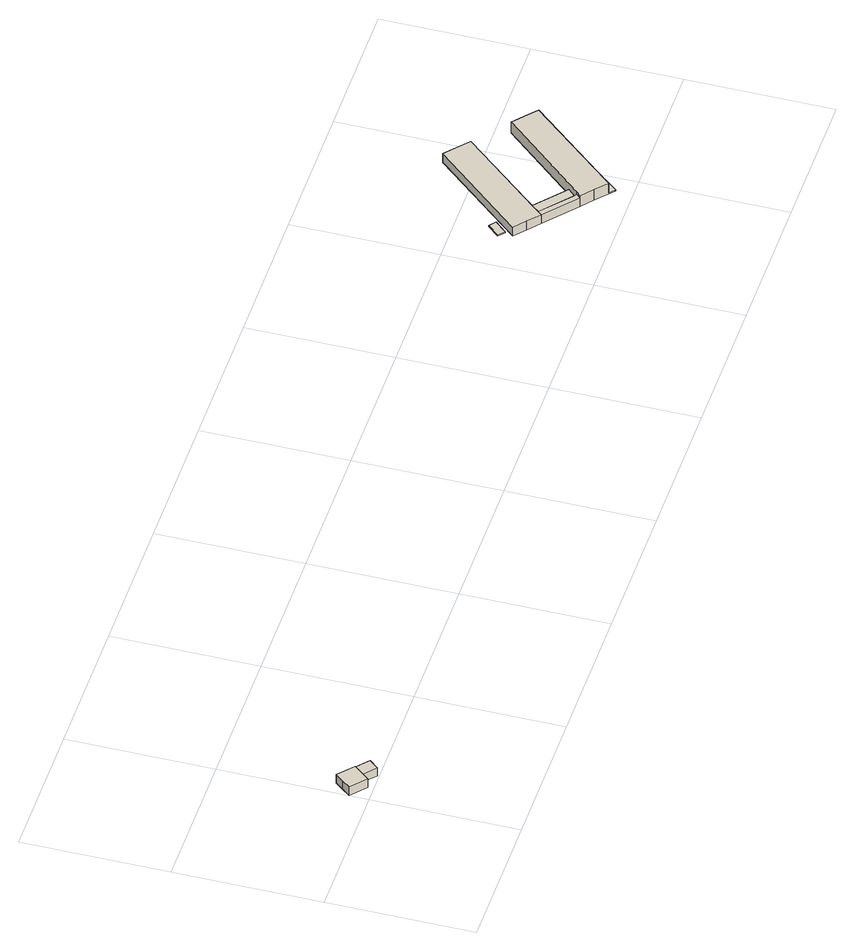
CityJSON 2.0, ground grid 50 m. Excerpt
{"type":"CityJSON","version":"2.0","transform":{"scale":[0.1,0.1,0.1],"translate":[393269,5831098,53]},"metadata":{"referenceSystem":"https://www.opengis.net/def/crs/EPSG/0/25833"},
"CityObjects":{
"building1":{"type":"Building","attributes":{"Gemeindeschluessel":"11000003","function":"31001_1010"},"address":[{"country":"Germany","locality":"Berlin","thoroughfareNumber":"28","thoroughfareName":"Hans-Schumacher-Straße"}],"children":["building1-1","building1-2"]},
"building1-1":{"type":"BuildingPart","attributes":{"BezugspunktDach":"2200","measuredHeight":3.96,"storeysAboveGround":1},"parents":["building1"],"geometry":[{"type":"MultiSurface","lod":"1","boundaries":[[[0,1,2,3,4,5,6]],[[7,8,9,10,11,12,13]],[[7,13,6,5]],[[8,7,5,4]],[[9,8,4,3]],[[14,15,3,2]],[[11,16,14,10,2,1]],[[12,11,1,0]],[[13,12,0,6]],[[10,9,15,14]],[[10,14,16,11]]]}]},
"building1-2":{"type":"BuildingPart","attributes":{"BezugspunktDach":"2200","measuredHeight":3.31,"storeysAboveGround":1},"parents":["building1"],"geometry":[{"type":"MultiSurface","lod":"1","boundaries":[[[17,18,15,16]],[[9,19,20,11]],[[19,9,15,18]],[[20,19,18,17]],[[11,20,17,16]],[[10,14,15,9]],[[11,21,16,14,10]]]}]},
"building2":{"type":"Building","attributes":{"Gemeindeschluessel":"11000003","BezugspunktDach":"2200","function":"31001_2000","measuredHeight":0.44,"storeysAboveGround":1},"address":[{"country":"Germany","locality":"Berlin","thoroughfareNumber":"10 (14)","thoroughfareName":"Schönerlinder Straße"}],"geometry":[{"type":"Solid","lod":"1","boundaries":[[[[22,23,24,25]],[[26,27,28,29]],[[26,29,25,24]],[[27,26,24,23]],[[28,27,23,22]],[[29,28,22,25]]]]}]},
"building3":{"type":"Building","attributes":{"Gemeindeschluessel":"11000003","function":"31001_2000"},"address":[{"country":"Germany","locality":"Berlin","thoroughfareNumber":"10 (13)","thoroughfareName":"Schönerlinder Straße"}],"children":["building3-1","building3-2","building3-3","building3-4","building3-5"]},
"building3-1":{"type":"BuildingPart","attributes":{"BezugspunktDach":"2200","measuredHeight":6.45,"storeysAboveGround":1},"parents":["building3"],"geometry":[{"type":"MultiSurface","lod":"1","boundaries":[[[30,31,32,33,34,35,36,37]],[[38,39,40,41,42,43,44,45]],[[46,47,37,36]],[[39,38,36,35]],[[40,39,35,34]],[[41,40,34,33]],[[42,41,33,32]],[[43,42,32,31],[43,48,49,42]],[[44,43,31,30]],[[45,44,30,37]],[[38,45,47,46]],[[48,43,42,49]]]}]},
"building3-2":{"type":"BuildingPart","attributes":{"BezugspunktDach":"2200","measuredHeight":4.44,"storeysAboveGround":1},"parents":["building3"],"geometry":[{"type":"MultiSurface","lod":"1","boundaries":[[[50,51,52,53,54,55,56]],[[57,58,59,60,61,62,63]],[[57,63,56,55]],[[58,57,55,54]],[[59,58,54,53]],[[60,59,53,52]],[[64,65,52,51]],[[62,61,51,50]],[[63,62,50,56]],[[61,60,65,64]]]}]},
"building3-3":{"type":"BuildingPart","attributes":{"BezugspunktDach":"2200","measuredHeight":3.61,"storeysAboveGround":1},"parents":["building3"],"geometry":[{"type":"MultiSurface","lod":"1","boundaries":[[[47,46,66,65,64]],[[60,67,38,45,61]],[[68,69,70,60,65,66]],[[38,67,66,46]],[[61,45,47,64]],[[60,61,64,65,71]],[[67,70,69,68]],[[38,46,47,45]]]}]},
"building3-4":{"type":"BuildingPart","attributes":{"BezugspunktDach":"2200","measuredHeight":0.461,"storeysAboveGround":1},"parents":["building3"],"geometry":[{"type":"Solid","lod":"1","boundaries":[[[[72,73,49,48]],[[42,74,75,43]],[[74,42,49,73]],[[75,74,73,72]],[[43,75,72,48]],[[42,43,48,49]]]]}]},
"building3-5":{"type":"BuildingPart","attributes":{"BezugspunktDach":"2200","measuredHeight":3.07,"storeysAboveGround":1},"parents":["building3"],"geometry":[{"type":"Solid","lod":"1","boundaries":[[[[68,76,77,69]],[[78,79,67,70]],[[78,70,69,77]],[[79,78,77,76]],[[67,79,76,68]],[[70,67,68,69]]]]}]}
},
"vertices":[
[55,21,44],[74,43,44],[78,48,44],[101,75,44],[48,121,44],[25,93,44],[2,66,44],[25,93,8],[48,121,8],[101,75,8],[78,48,8],[74,43,8],[55,21,8],[2,66,8],[78,48,41],[101,75,41],[74,43,41],
[116,7,41],[143,39,41],[143,39,8],[116,7,8],[74,43,33],
[2652,334,17],[2688,375,17],[2666,393,17],[2631,352,17],[2666,393,13],[2688,375,13],[2652,334,13],[2631,352,13],
[2879,110,56],[2920,75,56],[2959,120,56],[3185,382,56],[3146,416,56],[3107,449,56],[2852,159,56],[2839,144,56],[2852,159,11],[3107,449,11],[3146,416,11],[3185,382,11],[2959,120,11],[2920,75,11],[2879,110,11],[2839,144,11],[2852,159,47],[2839,144,47],[2920,75,15],[2959,120,15],
[2686,274,49],[2727,239,49],[2739,254,49],[2993,547,49],[2954,581,49],[2914,615,49],[2646,308,49],[2914,615,11],[2954,581,11],[2993,547,11],[2739,254,11],[2727,239,11],[2686,274,11],[2646,308,11],[2727,239,47],[2739,254,47],
[2846,163,47],[2846,163,11],[2846,163,41],[2743,250,41],[2743,250,11],[2739,254,19],
[2940,58,15],[2979,104,15],[2979,104,11],[2940,58,11],
[2873,191,41],[2769,280,41],[2769,280,11],[2873,191,11]
]}
